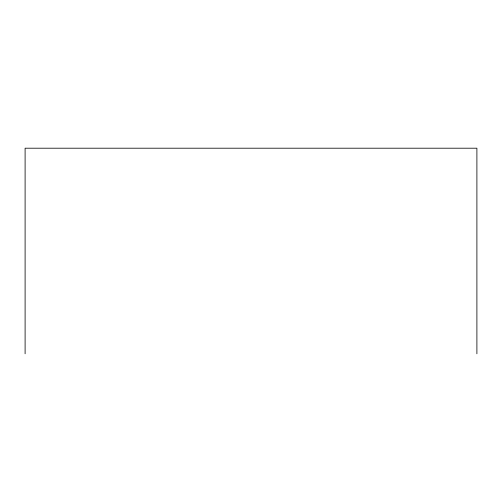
<?xml version="1.0" encoding="UTF-8"?>
<svg xmlns="http://www.w3.org/2000/svg" width="502" height="502" viewBox="0 0 502 502"><rect width="100%" height="100%" fill="white"/><g stroke="black" fill="none" stroke-linecap="round" stroke-linejoin="round"><path stroke-width="0.75" d="M476.9 353.797L476.9 148.203L25.1 148.203L25.1 353.797"/></g></svg>
